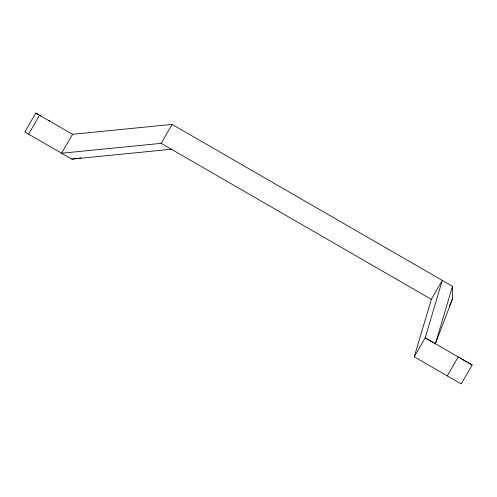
<?xml version="1.0" encoding="UTF-8"?>
<svg xmlns="http://www.w3.org/2000/svg" width="497" height="497" viewBox="0 0 497 497"><rect width="100%" height="100%" fill="white"/><g stroke="black" fill="none" stroke-linecap="round" stroke-linejoin="round"><path stroke-width="0.75" d="M414.243 356.821L431.359 299.343L442.293 280.401L425.177 337.873L414.243 356.821L461.21 383.939L472.15 364.997L459.539 357.71M472.15 364.997L425.177 337.873L435.384 343.769L452.5 286.297L172.099 124.405L72.55 134.289L61.616 153.231L161.158 143.347L431.483 299.418M435.384 343.769L452.5 298.927L452.5 286.297M449.387 306.015L452.5 298.927M38.455 114.602L35.79 113.061L24.85 132.003L71.823 159.127L171.372 149.243M28.584 134.165L39.524 115.217M161.158 143.347L172.099 124.405M447.269 375.887L458.209 356.945M71.823 159.127L77.19 158.338M79.495 158.003L81.03 157.773M39.58 115.248L40.959 116.049M48.29 120.28L49.675 121.082M35.79 113.061L72.848 134.463"/></g></svg>
